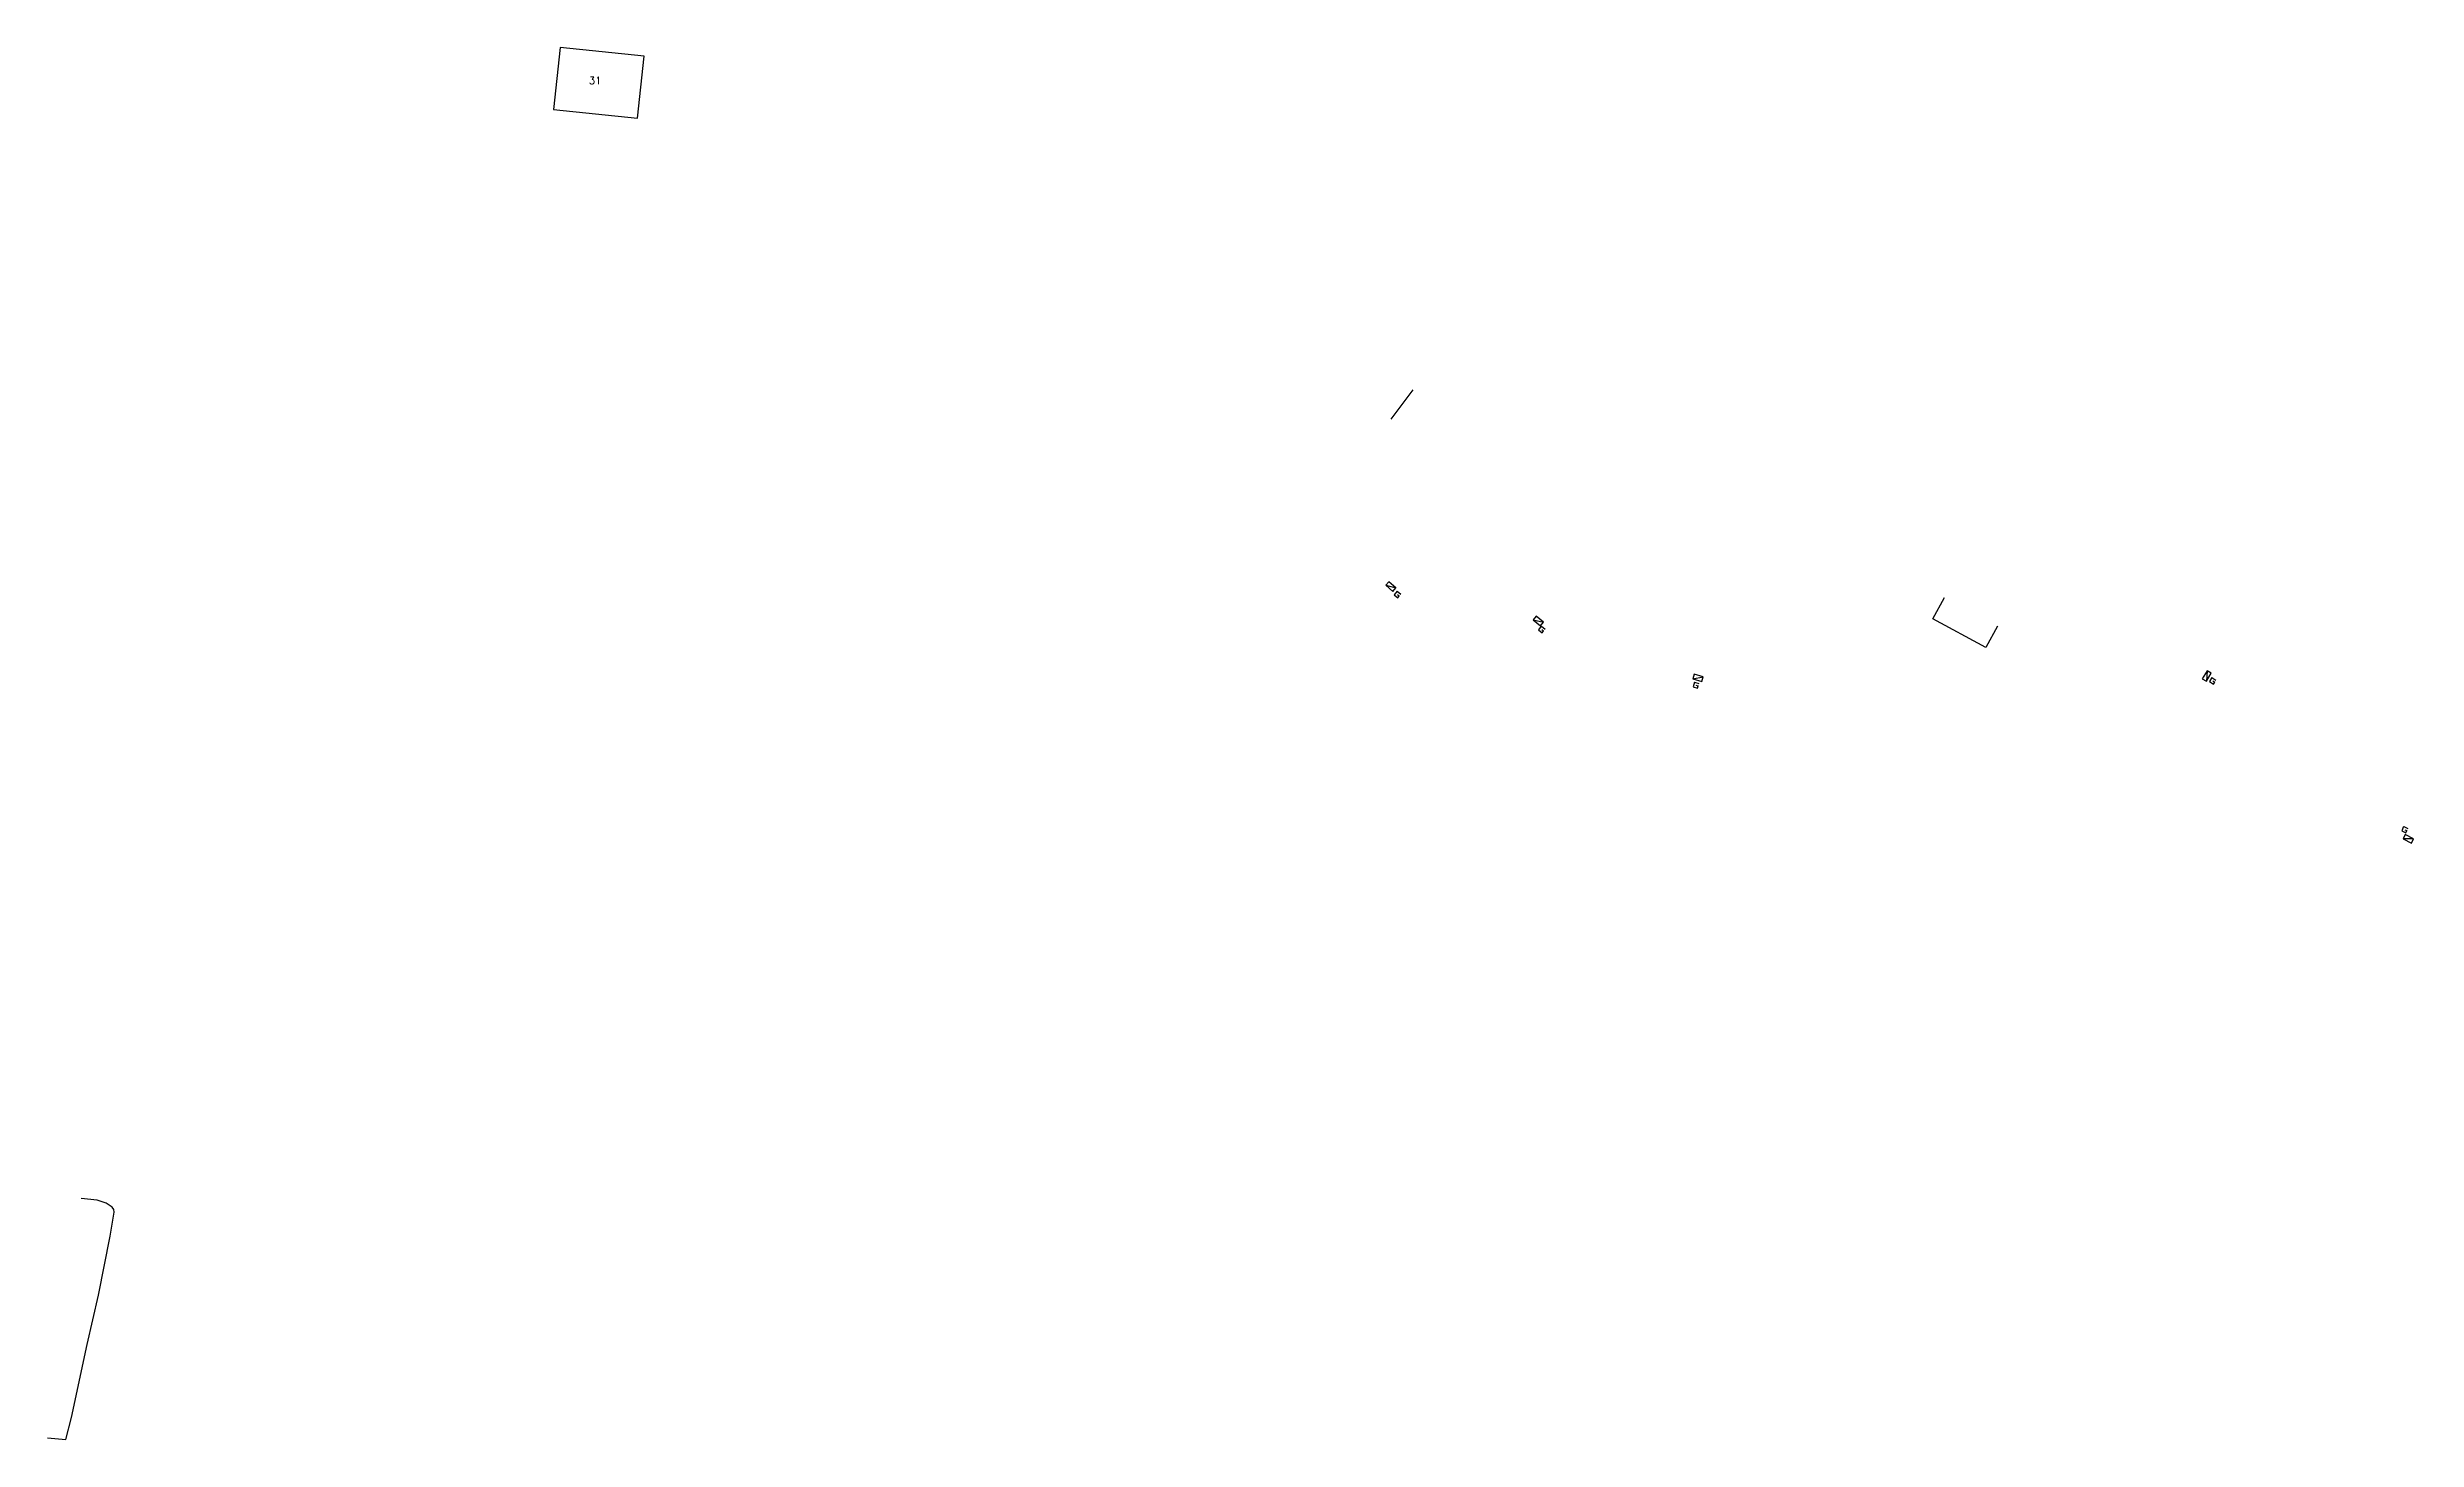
# Model space of a CAD drawing. Header units: millimetres. Extents: x 254174 to 254994, y 44076 to 44871.
# Drawn here: x 254590.6 to 254993.8, y 44075.9 to 44312.6 of the extents above; entities that cross this region are included whole.
import ezdxf

# ---------------------------------------------------------------- set-up
doc = ezdxf.new("R2010")
doc.units = ezdxf.units.MM
doc.layers.get('0').update_dxf_attribs({"linetype": 'CONTINUOUS'})
for name, color, linetype in [('W0014', 7, 'CONTINUOUS'), ('W0100', 7, 'CONTINUOUS'), ('W0432', 7, 'CONTINUOUS'), ('W0991', 7, 'CONTINUOUS')]:
    doc.layers.add(name, color=color, linetype=linetype)
doc.styles.get("Standard").update_dxf_attribs({"font": 'romans.shx', "width": 0.85})

# ---------------------------------------------------------------- blocks, each defined once
blk = doc.blocks.new('*U9')
at = {"flags": 128}
for points in [[(0.8, 0.8), (-0.8, 0.8)], [(-0.8, 0.8), (-0.8, 0)], [(0.8, 0.8), (-0.8, 0)], [(-0.8, 0), (0.8, 0)], [(0.39, 1.3), (-0.41, 1.3)], [(0.4, 2.1), (-0.4, 2.1)], [(-0.4, 2.1), (-0.4, 1.7)], [(0, 1.7), (-0.4, 1.7)], [(0.4, 1.3), (0.4, 2.1)], [(0.8, 0), (0.8, 0.8)]]:
    blk.add_lwpolyline(points, dxfattribs=at)
blk = doc.blocks.new('*U3')
at = {"flags": 128}
for points in [[(-0.96, 1.56), (-1.76, 1.55)], [(-1.76, 1.55), (-1.76, 1.15)], [(-1.36, 1.15), (-1.76, 1.15)], [(-0.96, 0.76), (-1.76, 0.75)], [(-0.95, 0.76), (-0.96, 1.56)], [(0.8, 0.8), (-0.8, 0.8)], [(-0.8, 0.8), (-0.8, 0)], [(0.8, 0.8), (-0.8, 0)], [(-0.8, 0), (0.8, 0)], [(0.8, 0), (0.8, 0.8)]]:
    blk.add_lwpolyline(points, dxfattribs=at)
blk = doc.blocks.new('*U4')
at = {"flags": 128}
for points in [[(-1.34, 1.09), (-2.14, 1.09)], [(-2.14, 1.09), (-2.14, 0.69)], [(-1.74, 0.69), (-2.14, 0.69)], [(-1.34, 0.29), (-2.14, 0.29)], [(-1.34, 0.29), (-1.34, 1.09)], [(0.8, 0.8), (-0.8, 0.8)], [(-0.8, 0.8), (-0.8, 0)], [(0.8, 0.8), (-0.8, 0)], [(-0.8, 0), (0.8, 0)], [(0.8, 0), (0.8, 0.8)]]:
    blk.add_lwpolyline(points, dxfattribs=at)
blk = doc.blocks.new('*U5')
at = {"flags": 128}
for points in [[(0.8, 0.8), (-0.8, 0.8)], [(-0.8, 0.8), (-0.8, 0)], [(0.8, 0.8), (-0.8, 0)], [(-0.8, 0), (0.8, 0)], [(0.8, 0), (0.8, 0.8)], [(-0.55, -0.47), (-0.57, -1.27)], [(-0.57, -1.27), (-0.17, -1.28)], [(0.25, -0.49), (-0.55, -0.47)], [(-0.16, -0.88), (-0.17, -1.28)], [(0.25, -0.49), (0.23, -1.29)]]:
    blk.add_lwpolyline(points, dxfattribs=at)
blk = doc.blocks.new('*U6')
at = {"flags": 128}
for points in [[(-1.67, 1.88), (-1.63, 1.08)], [(-1.66, 1.88), (-0.87, 1.92)], [(-1.63, 1.08), (-0.83, 1.13)], [(-1.25, 1.5), (-0.85, 1.52)], [(-0.83, 1.13), (-0.85, 1.52)], [(0.8, 0.8), (-0.8, 0.8)], [(-0.8, 0.8), (-0.8, 0)], [(0.8, 0.8), (-0.8, 0)], [(-0.8, 0), (0.8, 0)], [(0.8, 0), (0.8, 0.8)]]:
    blk.add_lwpolyline(points, dxfattribs=at)

msp = doc.modelspace()

# ---------------------------------------------------------------- linework, layer by layer
at = {"layer": 'W0014', "color": 252}
msp.add_lwpolyline([(254590.63, 44076.17), (254593.78, 44075.89), (254594.74, 44079.62), (254597.43, 44092.03), (254599.33, 44100.42), (254601.33, 44110.5), (254602.02, 44114.54), (254601.96, 44115), (254601.68, 44115.43), (254600.66, 44116.09), (254599.11, 44116.6), (254596.36, 44116.9)], dxfattribs=at)
at = {"layer": 'W0100', "color": 252}
msp.add_line((254819.3, 44249.43), (254823.02, 44254.39), dxfattribs=at)
msp.add_lwpolyline([(254676.76, 44302.1), (254691.05, 44300.58), (254692.16, 44311.12), (254677.88, 44312.63)], close=True, dxfattribs=at)
at = {"layer": 'W0100', "color": 252, "flags": 128}
msp.add_lwpolyline([(254922.48, 44214.19), (254920.48, 44210.58), (254911.47, 44215.45), (254913.48, 44219.08)], dxfattribs=at)

# ---------------------------------------------------------------- block references
at = {"layer": 'W0432'}
for name, p, rotation in [('*U4', (254819.5, 44221.26), 139.6125486799769), ('*U3', (254844.6, 44215.41), 140.512832142934), ('*U9', (254871.64, 44205.82), 163.9707144640379), ('*U5', (254958.43, 44205.52), 58.96978935384838), ('*U6', (254992.21, 44177.7), 332.6785322820685)]:
    msp.add_blockref(name, p, dxfattribs=dict(at, rotation=rotation))

# ---------------------------------------------------------------- texts
at = {"layer": 'W0991', "color": 252}
msp.add_text('31', height=1.25, dxfattribs=at).set_placement((254682.78, 44306.38))

doc.saveas('drawing.dxf')
